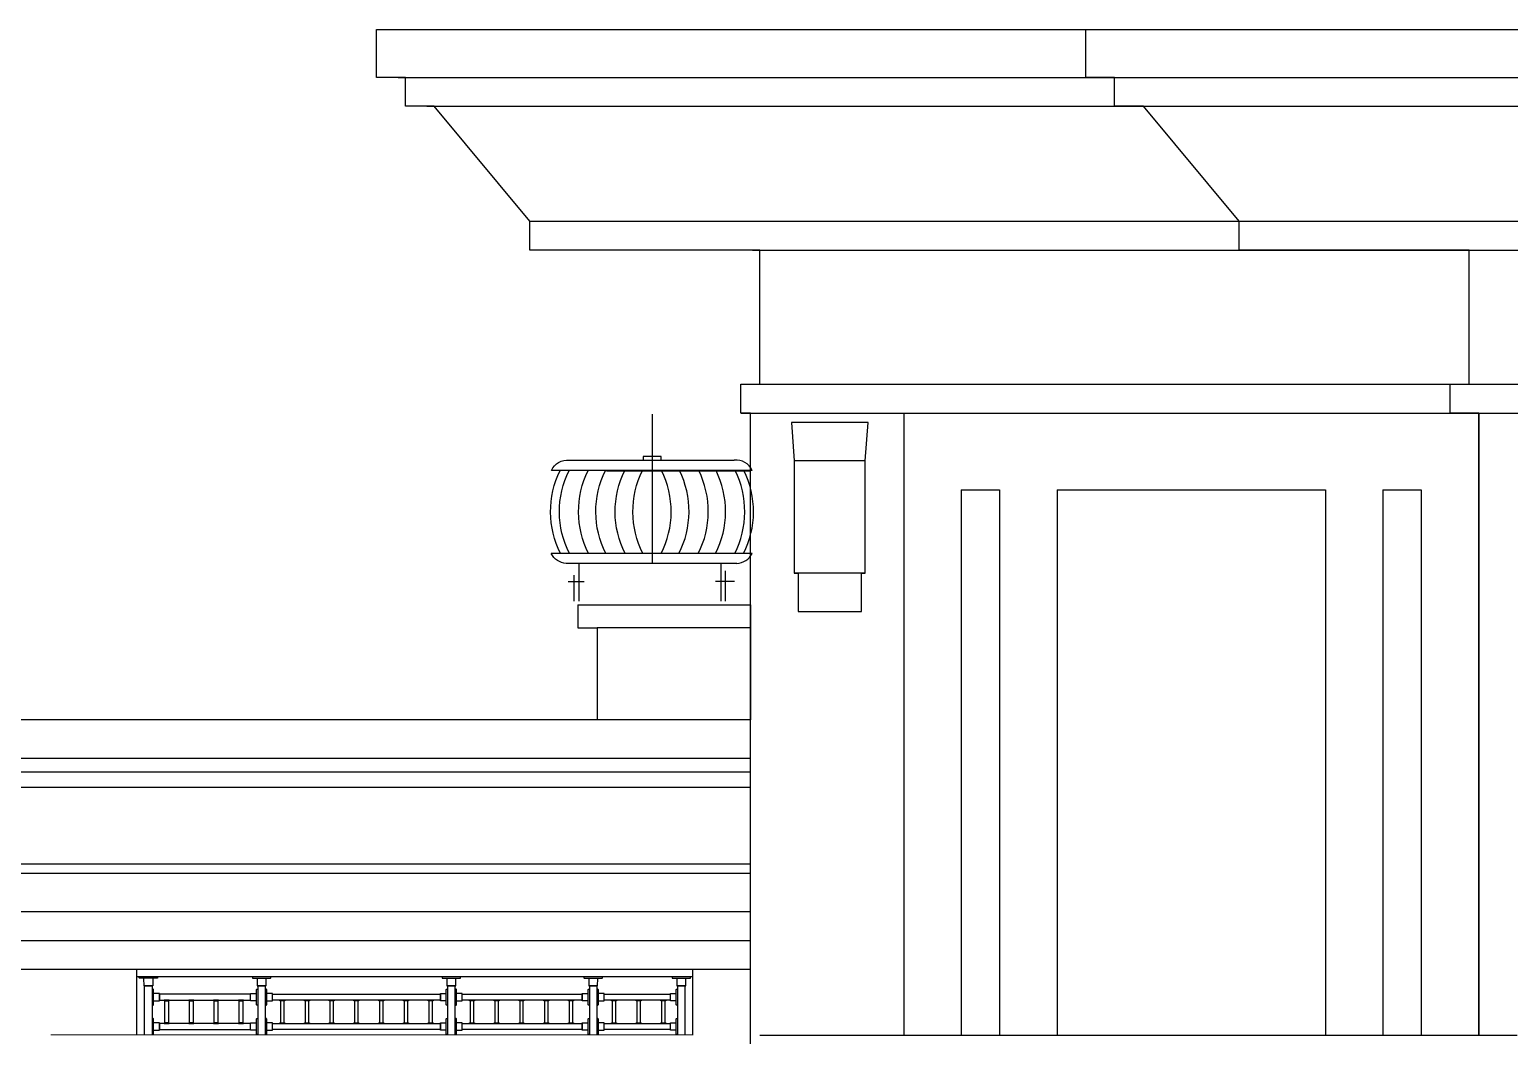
# Model space of a CAD drawing. Extents: x -12446 to 284554, y -295110 to 165007.
# Drawn here: x 61738 to 69458, y -204499 to -199254 of the extents above; entities that cross this region are included whole.
import ezdxf

# ---------------------------------------------------------------- set-up
doc = ezdxf.new("R2010")
doc.units = 0
doc.header["$LTSCALE"] = 1000
doc.layers.get('0').update_dxf_attribs({"linetype": 'CONTINUOUS'})
for name, color, linetype in [('A-Anno-Note', 241, 'CONTINUOUS'), ('AX-14-E$0$A-Detl-Medm', 40, 'CONTINUOUS'), ('AX-14-E$0$A-Detl-Thin', 131, 'CONTINUOUS'), ('AX-14-E$0$A-elev-HRAL', 61, 'CONTINUOUS'), ('AX-14-E$0$A-Elev-line3', 40, 'CONTINUOUS'), ('AX-14-E$0$A-Rail', 55, 'CONTINUOUS'), ('AX-14-E$0$Ax-12~14-comp-E-prf$0$Ax-12~14-E12(RF)$0$A-Detl-Fine', 152, 'CONTINUOUS'), ('AX-14-E$0$Ax-T-D(ZZ)$0$AX-T-TY$0$AX-D-TY$0$Ax-00-D（2015.09.30yiqian)$0$Ax-00-D01-D04$0$A-Detl-Thin', 131, 'CONTINUOUS'), ('AX-14-E$0$Ax-T-D(ZZ)$0$AX-T-TY$0$AX-D-TY$0$Ax-00-D（2015.09.30yiqian)$0$Ax-00-D01-D04$0$A-Wall', 2, 'CONTINUOUS'), ('AX-14-E$0$Ax-T-D(ZZ)$0$AX-T-TY$0$AX-D-TY$0$Ax-00-D（2015.09.30yiqian)$0$Ax-00-D01-D04$0$A-Wall-Patt', 13, 'CONTINUOUS'), ('AX-14-E$0$栏杆型材', 82, 'CONTINUOUS')]:
    doc.layers.add(name, color=color, linetype=linetype)

# ---------------------------------------------------------------- blocks, each defined once
blk = doc.blocks.new('AX-14-E$0$40固定座立图')
at = {"layer": 'AX-14-E$0$A-elev-HRAL', "color": 6, "linetype": 'Continuous'}
blk.add_line((-26.5, -7), (26.5, -7), dxfattribs=at)
blk.add_lwpolyline([(48, -5), (48.1, 0), (-48.1, 0), (-48, -5, 0.41166), (-46, -7), (-26.5, -7, -0.41166), (-23.5, -10), (-23.2, -46, 0.41166), (-22.2, -47), (22.2, -47, 0.41166), (23.2, -46), (23.5, -10, -0.41166), (26.5, -7), (46, -7, 0.41166)], format="xyb", close=True, dxfattribs=at)
blk = doc.blocks.new('AX-14-E$0$32固定座立面')
at = {"layer": 'AX-14-E$0$栏杆型材', "color": 6, "linetype": 'Continuous'}
blk.add_line((-7, -22.5), (-7, 22.5), dxfattribs=at)
blk.add_lwpolyline([(-7, -22.5, 0.41166), (-10, -19.5), (-36, -19.3, -0.41166), (-37, -18.3), (-37, 18.3, -0.41166), (-36, 19.3), (-10, 19.5, 0.41166), (-7, 22.5), (-7, 39, -0.41166), (-5, 41), (0, 41.1), (0, -41.1), (-5, -41, -0.41166), (-7, -39)], format="xyb", close=True, dxfattribs=at)
blk = doc.blocks.new('AX-14-E$0$Ax-T-D(ZZ)$0$AX-T-TY$0$AX-D-TY$0$Ax-00-D（2015.09.30yiqian)$0$Ax-00-D01-D04$0$aweweresyty')
at = {"layer": 'AX-14-E$0$Ax-T-D(ZZ)$0$AX-T-TY$0$AX-D-TY$0$Ax-00-D（2015.09.30yiqian)$0$Ax-00-D01-D04$0$A-Detl-Thin'}
for points in [[(-4, 0), (-4, 622.9)], [(-40.1, 429.9), (-40.1, 445.5), (36, 445.5), (36, 429.9)], [(-419.2, 387.6), (418.3, 387.6)], [(343.9, 429.9), (-344.6, 429.9)], [(-419.5, 40.8), (419.5, 40.8)], [(-356, 0), (356, 0)]]:
    blk.add_lwpolyline(points, dxfattribs=at)
for points in [[(-383.6, 40.8, -0.235428), (-385.4, 387.6, 1)], [(-419.2, 387.6, -0.333588), (-344.6, 429.9, 0.276106)], [(-346.8, 40.8, -0.235428), (-348.6, 387.6, 1)], [(-266.9, 40.8, -0.235428), (-268.8, 387.6, 1)], [(-194.8, 40.8, -0.235428), (-196.6, 387.6, 1)], [(-114.2, 40.8, -0.235428), (-116.1, 387.6, 1)], [(-39.9, 40.8, -0.235428), (-41.8, 387.6, 1)], [(36.1, 40.8, 0.235428), (38, 387.6, -1)], [(110.5, 40.8, 0.235428), (112.3, 387.6, -1)], [(191, 40.8, 0.235428), (192.9, 387.6, -1)], [(263.2, 40.8, 0.235428), (265, 387.6, -1)], [(343, 40.8, 0.235428), (344.8, 387.6, -1)], [(418.5, 387.6, 0.333588), (343.9, 429.9, -0.276106)], [(379.8, 40.8, 0.235428), (381.6, 387.6, -1)], [(-356, 0, -0.266155), (-419.5, 40.8, -1.553488)], [(356, 0, 0.266155), (419.5, 40.8, 1.553488)]]:
    blk.add_lwpolyline(points, format="xyb", dxfattribs=at)
at = {"layer": 'AX-14-E$0$Ax-T-D(ZZ)$0$AX-T-TY$0$AX-D-TY$0$Ax-00-D（2015.09.30yiqian)$0$Ax-00-D01-D04$0$A-Wall'}
for points in [[(-289.2, 0), (-289.2, -157.3)], [(302, -157.3), (302, 0)], [(-308.1, -157.3), (-308.1, -31.9)], [(323.9, -157.3), (323.9, -49.9)], [(-266.6, -74.5), (-345.8, -74.5)], [(281.9, -76.7), (348.1, -76.7)]]:
    blk.add_lwpolyline(points, dxfattribs=at)
blk = doc.blocks.new('AX-14-E$0$GDFGHWHWWW121231')
at = {"layer": 'AX-14-E$0$A-Detl-Thin'}
for p, q in [((-19042, 65068.7), (-18292, 65068.7)), ((-19192.5, 64370.2), (-18292, 64370.2)), ((-18292, 64250.2), (-19092, 64250.2)), ((-18292, 63770.2), (-26373.2, 63770.2)), ((-18292, 63770.2), (-19206.8, 63770.2)), ((-26311.2, 63570.2), (-18292, 63570.2, 0)), ((-26311.2, 63500.2), (-18292, 63500.2, 0)), ((-26311.2, 63420.2), (-18292, 63420.2, 0)), ((-25861.2, 63020.2), (-18292, 63020.2, 0)), ((-25823.2, 62970.2), (-18292, 62970.2, 0)), ((-25623.2, 62770.2), (-18292, 62770.2, 0)), ((-25623.2, 62620.2), (-18292, 62620.2, 0)), ((-25492.2, 62470.2), (-21492, 62470.2)), ((-21492, 62124.8), (-21492, 62470.2)), ((-18592, 62124.8), (-18592, 62470.2))]:
    blk.add_line(p, q, dxfattribs=at)
for points in [[(-19192.5, 64370.2), (-19192.5, 64250.2), (-19092, 64250.2), (-19092, 63770.2)], [(-18292, 64370.2), (-18292, 64250.2), (-18292, 64250.2), (-18292, 63770.2)], [(-21492, 62470.2), (-18292, 62470.2)]]:
    blk.add_lwpolyline(points, dxfattribs=at)
at = {"layer": 'AX-14-E$0$A-Elev-line3'}
blk.add_line((-18592, 62125.2, 0), (-21942, 62125.2), dxfattribs=at)
at = {"layer": 'AX-14-E$0$A-Rail'}
for points in [[(-18592, 62430.2), (-21492, 62430.2)], [(-18709, 62155.2), (-19055, 62155.2), (-19055, 62187.2), (-18709, 62187.2)]]:
    blk.add_lwpolyline(points, dxfattribs=at)
for points in [[(-21452, 62383.2), (-21412, 62383.2), (-21412, 62125.2), (-21452, 62125.2)], [(-18632, 62383.2), (-18672, 62383.2), (-18672, 62125.2), (-18632, 62125.2)], [(-20899, 62340.2), (-21375, 62340.2), (-21375, 62308.2), (-20899, 62308.2)], [(-20785, 62340.2), (-19909, 62340.2), (-19909, 62308.2), (-20785, 62308.2)], [(-19795, 62340.2), (-19169, 62340.2), (-19169, 62308.2), (-19795, 62308.2)], [(-20899, 62187.2), (-21375, 62187.2), (-21375, 62155.2), (-20899, 62155.2)], [(-20785, 62187.2), (-19909, 62187.2), (-19909, 62155.2), (-20785, 62155.2)], [(-19795, 62187.2), (-19169, 62187.2), (-19169, 62155.2), (-19795, 62155.2)]]:
    blk.add_lwpolyline(points, close=True, dxfattribs=at)
at = {"layer": 'AX-14-E$0$A-Rail', "elevation": 0}
for points in [[(-20822, 62383.2), (-20862, 62383.2), (-20862, 62125.2), (-20822, 62125.2)], [(-19832, 62383.2), (-19872, 62383.2), (-19872, 62125.2), (-19832, 62125.2)], [(-19092, 62383.2), (-19132, 62383.2), (-19132, 62125.2), (-19092, 62125.2)]]:
    blk.add_lwpolyline(points, close=True, dxfattribs=at)
at = {"layer": 'AX-14-E$0$A-Rail', "ltscale": 10}
for points in [[(-21349.5, 62308.2, 0.414214), (-21350, 62307.7), (-21350, 62305.7, 0.414214), (-21349.5, 62305.2), (-21324.5, 62305.2, 0.414214), (-21324, 62305.7), (-21324, 62307.7, 0.414214), (-21324.5, 62308.2)], [(-21220.5, 62308.2, 0.414214), (-21221, 62307.7), (-21221, 62305.7, 0.414214), (-21220.5, 62305.2), (-21195.5, 62305.2, 0.414214), (-21195, 62305.7), (-21195, 62307.7, 0.414214), (-21195.5, 62308.2)], [(-21091.5, 62308.2, 0.414214), (-21092, 62307.7), (-21092, 62305.7, 0.414214), (-21091.5, 62305.2), (-21066.5, 62305.2, 0.414214), (-21066, 62305.7), (-21066, 62307.7, 0.414214), (-21066.5, 62308.2)], [(-20962.5, 62308.2, 0.414214), (-20963, 62307.7), (-20963, 62305.7, 0.414214), (-20962.5, 62305.2), (-20937.5, 62305.2, 0.414214), (-20937, 62305.7), (-20937, 62307.7, 0.414214), (-20937.5, 62308.2)], [(-20721.5, 62308.2, -0.414214), (-20721, 62307.7), (-20721, 62305.7, -0.414214), (-20721.5, 62305.2), (-20746.5, 62305.2, -0.414214), (-20747, 62305.7), (-20747, 62307.7, -0.414214), (-20746.5, 62308.2)], [(-20592.5, 62308.2, -0.414214), (-20592, 62307.7), (-20592, 62305.7, -0.414214), (-20592.5, 62305.2), (-20617.5, 62305.2, -0.414214), (-20618, 62305.7), (-20618, 62307.7, -0.414214), (-20617.5, 62308.2)], [(-20463.5, 62308.2, -0.414214), (-20463, 62307.7), (-20463, 62305.7, -0.414214), (-20463.5, 62305.2), (-20488.5, 62305.2, -0.414214), (-20489, 62305.7), (-20489, 62307.7, -0.414214), (-20488.5, 62308.2)], [(-20334.5, 62308.2, -0.414214), (-20334, 62307.7), (-20334, 62305.7, -0.414214), (-20334.5, 62305.2), (-20359.5, 62305.2, -0.414214), (-20360, 62305.7), (-20360, 62307.7, -0.414214), (-20359.5, 62308.2)], [(-20205.5, 62308.2, -0.414214), (-20205, 62307.7), (-20205, 62305.7, -0.414214), (-20205.5, 62305.2), (-20230.5, 62305.2, -0.414214), (-20231, 62305.7), (-20231, 62307.7, -0.414214), (-20230.5, 62308.2)], [(-20076.5, 62308.2, -0.414214), (-20076, 62307.7), (-20076, 62305.7, -0.414214), (-20076.5, 62305.2), (-20101.5, 62305.2, -0.414214), (-20102, 62305.7), (-20102, 62307.7, -0.414214), (-20101.5, 62308.2)], [(-19947.5, 62308.2, -0.414214), (-19947, 62307.7), (-19947, 62305.7, -0.414214), (-19947.5, 62305.2), (-19972.5, 62305.2, -0.414214), (-19973, 62305.7), (-19973, 62307.7, -0.414214), (-19972.5, 62308.2)], [(-19731.5, 62308.2, -0.414214), (-19731, 62307.7), (-19731, 62305.7, -0.414214), (-19731.5, 62305.2), (-19756.5, 62305.2, -0.414214), (-19757, 62305.7), (-19757, 62307.7, -0.414214), (-19756.5, 62308.2)], [(-19602.5, 62308.2, -0.414214), (-19602, 62307.7), (-19602, 62305.7, -0.414214), (-19602.5, 62305.2), (-19627.5, 62305.2, -0.414214), (-19628, 62305.7), (-19628, 62307.7, -0.414214), (-19627.5, 62308.2)], [(-19473.5, 62308.2, -0.414214), (-19473, 62307.7), (-19473, 62305.7, -0.414214), (-19473.5, 62305.2), (-19498.5, 62305.2, -0.414214), (-19499, 62305.7), (-19499, 62307.7, -0.414214), (-19498.5, 62308.2)], [(-19344.5, 62308.2, -0.414214), (-19344, 62307.7), (-19344, 62305.7, -0.414214), (-19344.5, 62305.2), (-19369.5, 62305.2, -0.414214), (-19370, 62305.7), (-19370, 62307.7, -0.414214), (-19369.5, 62308.2)], [(-19215.5, 62308.2, -0.414214), (-19215, 62307.7), (-19215, 62305.7, -0.414214), (-19215.5, 62305.2), (-19240.5, 62305.2, -0.414214), (-19241, 62305.7), (-19241, 62307.7, -0.414214), (-19240.5, 62308.2)], [(-18991.5, 62308.2, -0.414214), (-18991, 62307.7), (-18991, 62305.7, -0.414214), (-18991.5, 62305.2), (-19016.5, 62305.2, -0.414214), (-19017, 62305.7), (-19017, 62307.7, -0.414214), (-19016.5, 62308.2)], [(-18862.5, 62308.2, -0.414214), (-18862, 62307.7), (-18862, 62305.7, -0.414214), (-18862.5, 62305.2), (-18887.5, 62305.2, -0.414214), (-18888, 62305.7), (-18888, 62307.7, -0.414214), (-18887.5, 62308.2)], [(-18733.5, 62308.2, -0.414214), (-18733, 62307.7), (-18733, 62305.7, -0.414214), (-18733.5, 62305.2), (-18758.5, 62305.2, -0.414214), (-18759, 62305.7), (-18759, 62307.7, -0.414214), (-18758.5, 62308.2)]]:
    blk.add_lwpolyline(points, format="xyb", close=True, dxfattribs=at)
for points in [[(-21327.5, 62190.2), (-21346.5, 62190.2), (-21346.5, 62305.2), (-21327.5, 62305.2)], [(-21198.5, 62190.2), (-21217.5, 62190.2), (-21217.5, 62305.2), (-21198.5, 62305.2)], [(-21069.5, 62190.2), (-21088.5, 62190.2), (-21088.5, 62305.2), (-21069.5, 62305.2)], [(-20940.5, 62190.2), (-20959.5, 62190.2), (-20959.5, 62305.2), (-20940.5, 62305.2)], [(-20743.5, 62190.2), (-20724.5, 62190.2), (-20724.5, 62305.2), (-20743.5, 62305.2)], [(-20614.5, 62190.2), (-20595.5, 62190.2), (-20595.5, 62305.2), (-20614.5, 62305.2)], [(-20485.5, 62190.2), (-20466.5, 62190.2), (-20466.5, 62305.2), (-20485.5, 62305.2)], [(-20356.5, 62190.2), (-20337.5, 62190.2), (-20337.5, 62305.2), (-20356.5, 62305.2)], [(-20227.5, 62190.2), (-20208.5, 62190.2), (-20208.5, 62305.2), (-20227.5, 62305.2)], [(-20098.5, 62190.2), (-20079.5, 62190.2), (-20079.5, 62305.2), (-20098.5, 62305.2)], [(-19969.5, 62190.2), (-19950.5, 62190.2), (-19950.5, 62305.2), (-19969.5, 62305.2)], [(-19753.5, 62190.2), (-19734.5, 62190.2), (-19734.5, 62305.2), (-19753.5, 62305.2)], [(-19624.5, 62190.2), (-19605.5, 62190.2), (-19605.5, 62305.2), (-19624.5, 62305.2)], [(-19495.5, 62190.2), (-19476.5, 62190.2), (-19476.5, 62305.2), (-19495.5, 62305.2)], [(-19366.5, 62190.2), (-19347.5, 62190.2), (-19347.5, 62305.2), (-19366.5, 62305.2)], [(-19237.5, 62190.2), (-19218.5, 62190.2), (-19218.5, 62305.2), (-19237.5, 62305.2)], [(-19013.5, 62190.2), (-18994.5, 62190.2), (-18994.5, 62305.2), (-19013.5, 62305.2)], [(-18884.5, 62190.2), (-18865.5, 62190.2), (-18865.5, 62305.2), (-18884.5, 62305.2)], [(-18755.5, 62190.2), (-18736.5, 62190.2), (-18736.5, 62305.2), (-18755.5, 62305.2)]]:
    blk.add_lwpolyline(points, close=True, dxfattribs=at)
at = {"layer": 'AX-14-E$0$A-Rail', "elevation": 0}
blk.add_lwpolyline([(-18709, 62308.2), (-19055, 62308.2), (-19055, 62340.2), (-18709, 62340.2)], dxfattribs=at)
at = {"layer": 'AX-14-E$0$A-Rail', "ltscale": 10, "elevation": 0}
for points in [[(-21349.5, 62190.2, 0.414214), (-21350, 62189.7), (-21350, 62187.7, 0.414214), (-21349.5, 62187.2), (-21324.5, 62187.2, 0.414214), (-21324, 62187.7), (-21324, 62189.7, 0.414214), (-21324.5, 62190.2)], [(-21220.5, 62190.2, 0.414214), (-21221, 62189.7), (-21221, 62187.7, 0.414214), (-21220.5, 62187.2), (-21195.5, 62187.2, 0.414214), (-21195, 62187.7), (-21195, 62189.7, 0.414214), (-21195.5, 62190.2)], [(-21091.5, 62190.2, 0.414214), (-21092, 62189.7), (-21092, 62187.7, 0.414214), (-21091.5, 62187.2), (-21066.5, 62187.2, 0.414214), (-21066, 62187.7), (-21066, 62189.7, 0.414214), (-21066.5, 62190.2)], [(-20962.5, 62190.2, 0.414214), (-20963, 62189.7), (-20963, 62187.7, 0.414214), (-20962.5, 62187.2), (-20937.5, 62187.2, 0.414214), (-20937, 62187.7), (-20937, 62189.7, 0.414214), (-20937.5, 62190.2)], [(-20721.5, 62190.2, -0.414214), (-20721, 62189.7), (-20721, 62187.7, -0.414214), (-20721.5, 62187.2), (-20746.5, 62187.2, -0.414214), (-20747, 62187.7), (-20747, 62189.7, -0.414214), (-20746.5, 62190.2)], [(-20592.5, 62190.2, -0.414214), (-20592, 62189.7), (-20592, 62187.7, -0.414214), (-20592.5, 62187.2), (-20617.5, 62187.2, -0.414214), (-20618, 62187.7), (-20618, 62189.7, -0.414214), (-20617.5, 62190.2)], [(-20463.5, 62190.2, -0.414214), (-20463, 62189.7), (-20463, 62187.7, -0.414214), (-20463.5, 62187.2), (-20488.5, 62187.2, -0.414214), (-20489, 62187.7), (-20489, 62189.7, -0.414214), (-20488.5, 62190.2)], [(-20334.5, 62190.2, -0.414214), (-20334, 62189.7), (-20334, 62187.7, -0.414214), (-20334.5, 62187.2), (-20359.5, 62187.2, -0.414214), (-20360, 62187.7), (-20360, 62189.7, -0.414214), (-20359.5, 62190.2)], [(-20205.5, 62190.2, -0.414214), (-20205, 62189.7), (-20205, 62187.7, -0.414214), (-20205.5, 62187.2), (-20230.5, 62187.2, -0.414214), (-20231, 62187.7), (-20231, 62189.7, -0.414214), (-20230.5, 62190.2)], [(-20076.5, 62190.2, -0.414214), (-20076, 62189.7), (-20076, 62187.7, -0.414214), (-20076.5, 62187.2), (-20101.5, 62187.2, -0.414214), (-20102, 62187.7), (-20102, 62189.7, -0.414214), (-20101.5, 62190.2)], [(-19947.5, 62190.2, -0.414214), (-19947, 62189.7), (-19947, 62187.7, -0.414214), (-19947.5, 62187.2), (-19972.5, 62187.2, -0.414214), (-19973, 62187.7), (-19973, 62189.7, -0.414214), (-19972.5, 62190.2)], [(-19731.5, 62190.2, -0.414214), (-19731, 62189.7), (-19731, 62187.7, -0.414214), (-19731.5, 62187.2), (-19756.5, 62187.2, -0.414214), (-19757, 62187.7), (-19757, 62189.7, -0.414214), (-19756.5, 62190.2)], [(-19602.5, 62190.2, -0.414214), (-19602, 62189.7), (-19602, 62187.7, -0.414214), (-19602.5, 62187.2), (-19627.5, 62187.2, -0.414214), (-19628, 62187.7), (-19628, 62189.7, -0.414214), (-19627.5, 62190.2)], [(-19473.5, 62190.2, -0.414214), (-19473, 62189.7), (-19473, 62187.7, -0.414214), (-19473.5, 62187.2), (-19498.5, 62187.2, -0.414214), (-19499, 62187.7), (-19499, 62189.7, -0.414214), (-19498.5, 62190.2)], [(-19344.5, 62190.2, -0.414214), (-19344, 62189.7), (-19344, 62187.7, -0.414214), (-19344.5, 62187.2), (-19369.5, 62187.2, -0.414214), (-19370, 62187.7), (-19370, 62189.7, -0.414214), (-19369.5, 62190.2)], [(-19215.5, 62190.2, -0.414214), (-19215, 62189.7), (-19215, 62187.7, -0.414214), (-19215.5, 62187.2), (-19240.5, 62187.2, -0.414214), (-19241, 62187.7), (-19241, 62189.7, -0.414214), (-19240.5, 62190.2)], [(-18991.5, 62190.2, -0.414214), (-18991, 62189.7), (-18991, 62187.7, -0.414214), (-18991.5, 62187.2), (-19016.5, 62187.2, -0.414214), (-19017, 62187.7), (-19017, 62189.7, -0.414214), (-19016.5, 62190.2)], [(-18862.5, 62190.2, -0.414214), (-18862, 62189.7), (-18862, 62187.7, -0.414214), (-18862.5, 62187.2), (-18887.5, 62187.2, -0.414214), (-18888, 62187.7), (-18888, 62189.7, -0.414214), (-18887.5, 62190.2)], [(-18733.5, 62190.2, -0.414214), (-18733, 62189.7), (-18733, 62187.7, -0.414214), (-18733.5, 62187.2), (-18758.5, 62187.2, -0.414214), (-18759, 62187.7), (-18759, 62189.7, -0.414214), (-18758.5, 62190.2)]]:
    blk.add_lwpolyline(points, format="xyb", close=True, dxfattribs=at)
at = {"layer": 'AX-14-E$0$A-Rail', "xscale": -1}
for name, p in [('AX-14-E$0$40固定座立图', (-21432, 62430.2, 0)), ('AX-14-E$0$32固定座立面', (-21412, 62324.2, 0)), ('AX-14-E$0$32固定座立面', (-20822, 62324.2, 0)), ('AX-14-E$0$32固定座立面', (-19832, 62324.2, 0)), ('AX-14-E$0$32固定座立面', (-19092, 62324.2, 0)), ('AX-14-E$0$32固定座立面', (-21412, 62171.2, 0)), ('AX-14-E$0$32固定座立面', (-20822, 62171.2)), ('AX-14-E$0$32固定座立面', (-19832, 62171.2)), ('AX-14-E$0$32固定座立面', (-19092, 62171.2))]:
    blk.add_blockref(name, p, dxfattribs=at)
at = {"layer": 'AX-14-E$0$A-Rail'}
for name, p in [('AX-14-E$0$40固定座立图', (-20842, 62430.2)), ('AX-14-E$0$40固定座立图', (-19852, 62430.2)), ('AX-14-E$0$40固定座立图', (-19112, 62430.2)), ('AX-14-E$0$40固定座立图', (-18652, 62430.2, 0)), ('AX-14-E$0$32固定座立面', (-20862, 62324.2, 0)), ('AX-14-E$0$32固定座立面', (-19872, 62324.2, 0)), ('AX-14-E$0$32固定座立面', (-19132, 62324.2, 0)), ('AX-14-E$0$32固定座立面', (-18672, 62324.2, 0)), ('AX-14-E$0$32固定座立面', (-20862, 62171.2)), ('AX-14-E$0$32固定座立面', (-19872, 62171.2)), ('AX-14-E$0$32固定座立面', (-19132, 62171.2)), ('AX-14-E$0$32固定座立面', (-18672, 62171.2, 0))]:
    blk.add_blockref(name, p, dxfattribs=at)
at = {"layer": 'AX-14-E$0$Ax-T-D(ZZ)$0$AX-T-TY$0$AX-D-TY$0$Ax-00-D（2015.09.30yiqian)$0$Ax-00-D01-D04$0$A-Wall-Patt', "xscale": -1.25, "yscale": 1.25, "zscale": 1.25}
blk.add_blockref('AX-14-E$0$Ax-T-D(ZZ)$0$AX-T-TY$0$AX-D-TY$0$Ax-00-D（2015.09.30yiqian)$0$Ax-00-D01-D04$0$aweweresyty', (-18807.2, 64586.8), dxfattribs=at)
blk = doc.blocks.new('AX-14-E$0$15EDDDFHDFHDHETHE')
blk.add_wipeout([(-2692, 65458.7), (-2692, 65458.7), (-2792, 65458.7), (-2792, 65358.7), (-2692, 65358.7), (-2692, 65208.7), (-2742, 65208.7), (-2742, 64708.7), (-2692, 64708.7), (-2692, 64358.7), (-2742, 64358.7), (-2742, 64258.7), (5158, 64258.7), (5158, 64358.7), (5108, 64358.7), (5108, 64708.7), (5158, 64708.7), (5158, 65208.7), (5108, 65208.7), (5108, 65358.7), (5208, 65358.7), (5208, 65458.7), (5108, 65458.7), (5108, 65458.7)]).dxf.layer = 'AX-14-E$0$A-Detl-Thin'
at = {"layer": 'AX-14-E$0$A-Detl-Thin'}
for p, q in [((-2692, 65458.7), (1258, 65458.7)), ((1308, 65358.7), (1308, 65458.7))]:
    blk.add_line(p, q, dxfattribs=at)
blk = doc.blocks.new('AX-14-E$0$A$C5A565A4E')
at = {"layer": 'AX-14-E$0$A-Detl-Thin', "xscale": -1}
blk.add_blockref('AX-14-E$0$15EDDDFHDFHDHETHE', (8508, -63939.1), dxfattribs=at)
blk = doc.blocks.new('AX-14-E$0$Ax-12~14-comp-E-prf$0$Ax-12~14-E12(RF)$0$A$C7D6B6553')
for points in [[(35, 985), (20, 785), (20, 200), (0, 200), (0, 0), (-330, 0), (-330, 200), (-350, 200), (-350, 785), (-365, 985)], [(-365, 985), (35, 985)], [(-350, 785), (20, 785)], [(-350, 200), (20, 200)]]:
    blk.add_lwpolyline(points)
blk = doc.blocks.new('AX-14-E$0$A$C0C3905D3')
at = {"layer": 'AX-14-E$0$A-Detl-Medm'}
for p, q in [((2750, 3564.5), (2750, 319.2)), ((5750, 3564.3), (5750, 319.2)), ((3050, 3165), (3050, 319.2)), ((3250, 3165), (3250, 319.2)), ((3550, 3165), (3550, 319.2)), ((4950, 3165), (4950, 319.2)), ((5250, 3165), (5250, 319.2)), ((5450, 3165), (5450, 319.2))]:
    blk.add_line(p, q, dxfattribs=at)
for points in [[(1950, 319.4), (1950, 3564.3), (1900, 3564.5), (1900, 3715), (2000, 3715), (2000, 4415), (800, 4415), (800, 4565), (800, 4565), (300, 5165), (150, 5165), (150, 5315), (0, 5315), (0, 5565), (11752, 5565)], [(5749.9, 319.6), (5749.9, 3564.3), (5599.9, 3564.3), (5599.9, 3715), (5699.9, 3715), (5699.9, 4415), (4499.9, 4415), (4499.9, 4565), (4499.9, 4565), (3999.9, 5165), (3849.9, 5165), (3849.9, 5315), (3699.9, 5315), (3699.9, 5565), (11752, 5565)], [(1961.8, 3715), (11752, 3715)], [(1901.3, 3564.5), (11752, 3564.5)], [(3050, 3165), (3250, 3165)], [(3550, 3165), (4950, 3165)], [(5250, 3165), (5450, 3165)]]:
    blk.add_lwpolyline(points, dxfattribs=at)
at = {"layer": 'AX-14-E$0$A-Detl-Medm', "elevation": 0}
for points in [[(111.8, 5315), (11752, 5315)], [(261.8, 5165), (11752, 5165)], [(800, 4565), (11752, 4565)], [(1961.8, 4415), (11752, 4415)]]:
    blk.add_lwpolyline(points, dxfattribs=at)
at = {"layer": 'AX-14-E$0$Ax-12~14-comp-E-prf$0$Ax-12~14-E12(RF)$0$A-Detl-Fine', "extrusion": (0, 0, -1), "zscale": -1}
blk.add_blockref('AX-14-E$0$Ax-12~14-comp-E-prf$0$Ax-12~14-E12(RF)$0$A$C7D6B6553', (-2198.8, 2530), dxfattribs=at)
blk = doc.blocks.new('AX-14-E')
at = {"layer": 'AX-14-E$0$A-Detl-Thin'}
blk.add_blockref('AX-14-E$0$GDFGHWHWWW121231', (83790.5, -266624.2), dxfattribs=at)
blk.add_blockref('AX-14-E$0$A$C5A565A4E', (58298.5, -206019), dxfattribs=at)
blk.add_blockref('AX-14-E$0$A$C0C3905D3', (63548.5, -204818.6), dxfattribs=at)

msp = doc.modelspace()

# ---------------------------------------------------------------- block references
at = {"layer": 'A-Anno-Note'}
msp.add_blockref('AX-14-E', (0, 0), dxfattribs=at)

doc.saveas('drawing.dxf')
